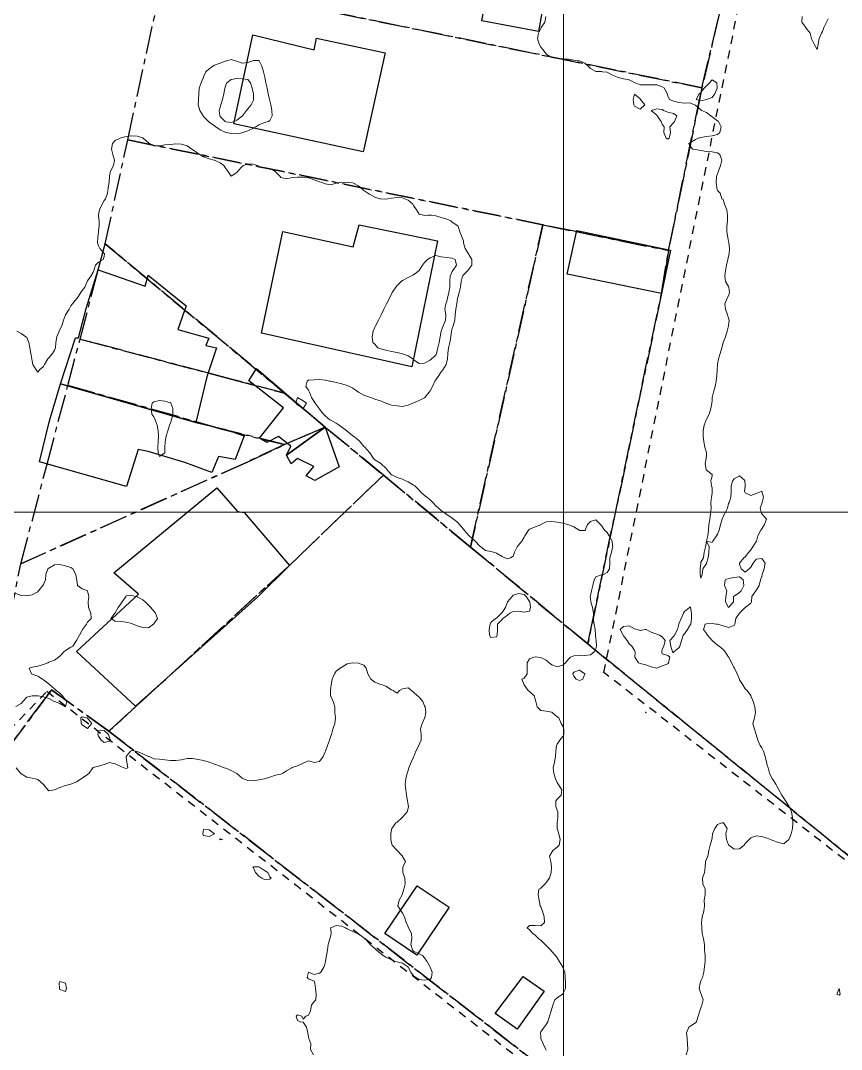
# Model space of a CAD drawing. Header units: centimetres. Extents: x 0 to 642158, y -847 to 649707.
# Drawn here: x 615917.7 to 615992, y 620938.8 to 621031.9 of the extents above; entities that cross this region are included whole.
import ezdxf

# ---------------------------------------------------------------- set-up
doc = ezdxf.new("R2010")
doc.units = ezdxf.units.CM
doc.header["$MEASUREMENT"] = 0
doc.linetypes.add('CENTERX2', pattern=[4, 2.5, -0.5, 0.5, -0.5])
doc.linetypes.add('JIS_02_0.7', pattern=[1.35, 0.75, -0.6])
for name, color, linetype, lineweight in [('MEV_grille', 254, 'Continuous', 9), ('WAL_parcellaire agricole', 7, 'JIS_02_0.7', 25), ('WAL_topographie 0.5', 253, 'Continuous', 20)]:
    doc.layers.add(name, color=color, linetype=linetype, lineweight=lineweight)
doc.layers.add('SPW_batiments', color=7, linetype='Continuous')
doc.layers.add('SPW_parcellaire cadastral', color=7, linetype='CENTERX2', lineweight=25, true_color=0xff0542)

# ---------------------------------------------------------------- blocks, each defined once
blk = doc.blocks.new('*U114')
at = {"layer": 'MEV_grille', "transparency": 33554687}
blk.add_lwpolyline([(-1338.461, 0), (1338.461, 0)], dxfattribs=at)
blk = doc.blocks.new('*U115')
at = {"layer": 'MEV_grille', "color": 0, "linetype": 'ByBlock', "lineweight": -2, "transparency": 16777216}
blk.add_blockref('*U114', (0, -1400), dxfattribs=at)
blk = doc.blocks.new('*U112')
at = {"layer": 'MEV_grille', "transparency": 33554687}
blk.add_lwpolyline([(0, 1825.476), (0, -1825.476)], dxfattribs=at)
blk = doc.blocks.new('*U113')
at = {"layer": 'MEV_grille', "color": 0, "linetype": 'ByBlock', "lineweight": -2, "transparency": 16777216}
blk.add_blockref('*U112', (600, 0), dxfattribs=at)

msp = doc.modelspace()

# ---------------------------------------------------------------- linework, layer by layer
at = {"layer": 'SPW_batiments'}
for points in [[(615964.542, 621030.901), (615959.42, 621031.845), (615959.92, 621034.559), (615965.043, 621033.615), (615964.542, 621030.901)], [(615944.267, 621029.219), (615944.472, 621030.29), (615950.683, 621028.95), (615950.656, 621028.827), (615948.747, 621020.246), (615948.694, 621020.009), (615936.991, 621022.527), (615938.712, 621030.598), (615944.267, 621029.219)], [(615955.403, 621011.953), (615953.096, 621000.533), (615939.5, 621003.576), (615941.425, 621012.774), (615947.787, 621011.398), (615948.327, 621013.382), (615955.403, 621011.953)], [(615976.485, 621011.082), (615975.675, 621007.178), (615967.151, 621008.933), (615968.014, 621012.88), (615976.485, 621011.082)], [(615928.951, 621007.83), (615929.22, 621008.806), (615929.228, 621008.836), (615932.659, 621006.065), (615931.925, 621003.924), (615934.713, 621003.132), (615934.451, 621002.467), (615935.431, 621002.246), (615934.544, 620999.621), (615933.55, 620995.505), (615921.304, 620999.01), (615922.654, 621003.153), (615922.941, 621003.165), (615923.621, 621005.823), (615924.721, 621009.315), (615928.951, 621007.83)], [(615945.241, 620995.087), (615941.75, 620992.552), (615942.131, 620993.344), (615941.03, 620994.242), (615939.983, 620993.697), (615939.311, 620994.08), (615941.465, 620996.836), (615938.335, 620999.263), (615939.024, 621000.396), (615945.241, 620995.087)], [(615933.55, 620995.505), (615936.153, 620994.891), (615937.934, 620994.298), (615937.098, 620992.152), (615935.61, 620992.408), (615934.994, 620990.966), (615932.564, 620991.881), (615929.228, 620992.862), (615928.318, 620993.065), (615927.281, 620989.698), (615919.396, 620991.928), (615920.303, 620995.645), (615921.304, 620999.01), (615933.55, 620995.505)], [(615946.526, 620991.483), (615944.3, 620990.251), (615943.532, 620990.657), (615944.226, 620991.502), (615942.733, 620992.249), (615942.163, 620991.763), (615941.75, 620992.552), (615945.241, 620995.087), (615946.526, 620991.483)], [(615937.331, 620987.43), (615937.909, 620987.358), (615942.017, 620982.568), (615939.141, 620979.729), (615928.101, 620969.81), (615922.74, 620974.756), (615928.348, 620979.95), (615926.125, 620981.882), (615935.442, 620989.593), (615937.331, 620987.43)], [(615950.654, 620949.229), (615953.574, 620953.57), (615956.472, 620951.62), (615953.552, 620947.279), (615950.654, 620949.229)], [(615965.056, 620944.031), (615962.627, 620940.569), (615960.63, 620941.991), (615963.158, 620945.361), (615965.056, 620944.031)]]:
    msp.add_lwpolyline(points, dxfattribs=at)
at = {"layer": 'SPW_parcellaire cadastral'}
for points in [[(616031.537, 621061.047), (616071.296, 621032.515), (616131.436, 621110.214), (616203.864, 621055.115), (616144.734, 620974.533), (616080.198, 620885.531), (616077.163, 620887.867), (616061.829, 620900.382), (616015.821, 620937.439), (615969.003, 620975.449), (615975.675, 621007.177), (615976.309, 621011.064), (615979.34, 621025.789), (615982.812, 621040.628), (615983.011, 621041.574), (615985.549, 621053.648), (615985.909, 621055.307), (615989.278, 621069.963), (615990.634, 621076.479), (615992.086, 621082.87), (615993.251, 621088.613), (615997.419, 621085.792), (616031.537, 621061.047)], [(615930.574, 621035.79), (615933.781, 621050.581), (615982.812, 621040.628), (615979.34, 621025.789), (615930.574, 621035.79)], [(615976.309, 621011.064), (615967.936, 621012.776), (615964.947, 621013.389), (615927.385, 621021.085), (615930.574, 621035.79), (615979.34, 621025.789), (615976.309, 621011.064)], [(615945.241, 620995.086), (615941.582, 620998.153), (615925.344, 621011.67), (615927.385, 621021.085), (615964.947, 621013.389), (615958.397, 620984.228), (615950.513, 620990.735), (615945.241, 620995.086)], [(615976.309, 621011.064), (615975.675, 621007.177), (615969.003, 620975.449), (615958.397, 620984.228), (615964.947, 621013.389), (615967.936, 621012.776), (615976.309, 621011.064)], [(615941.582, 620998.153), (615936.753, 620999.426), (615934.714, 620999.964), (615923.067, 621003.034), (615924.724, 621009.319), (615925.344, 621011.67), (615941.582, 620998.153)], [(615945.241, 620995.086), (615941.575, 620993.497), (615935.781, 620994.933), (615921.967, 620998.859), (615923.067, 621003.034), (615934.714, 620999.964), (615936.753, 620999.426), (615941.582, 620998.153), (615945.241, 620995.086)], [(615917.709, 620982.705), (615920.084, 620991.716), (615921.967, 620998.859), (615935.781, 620994.933), (615941.575, 620993.497), (615938.128, 620991.888), (615917.709, 620982.705)], [(615945.241, 620995.086), (615950.513, 620990.735), (615942.017, 620982.567), (615928.215, 620969.869), (615925.689, 620967.545), (615920.488, 620971.301), (615913.552, 620961.983), (615917.709, 620982.705), (615938.128, 620991.888), (615941.575, 620993.497), (615945.241, 620995.086)], [(616069.255, 620867.585), (616001.163, 620918.314), (615996.666, 620912.448), (615925.689, 620967.545), (615928.215, 620969.869), (615942.017, 620982.567), (615950.513, 620990.735), (615958.397, 620984.228), (615969.003, 620975.449), (616015.821, 620937.439), (616013.395, 620934.274), (616008.597, 620928.015), (616005.807, 620924.374), (616072.212, 620872.267), (616069.255, 620867.585)], [(615925.689, 620967.545), (615996.666, 620912.448), (616065.739, 620861.433), (616032.862, 620812.264), (616030.668, 620807.434), (616017.723, 620766.658), (616016.836, 620767.084), (615939.406, 620827.664), (615899.48, 620858.739), (615897.923, 620871.288), (615913.552, 620961.983), (615920.488, 620971.301), (615925.689, 620967.545)]]:
    msp.add_lwpolyline(points, dxfattribs=at)
at = {"layer": 'WAL_parcellaire agricole'}
for points in [[(615993.69, 621087.772), (615996.857, 621085.772), (616071.363, 621033.532), (616158.049, 621144.691), (616223.154, 621092.299), (616150.533, 620998.958), (616089.777, 620911.085), (616081.778, 620901.784), (616076.078, 620902.284), (616069.979, 620895.383), (615970.471, 620972.87), (615993.69, 621087.772)], [(615920.072, 620971.164), (615999.989, 620908.997), (616004.178, 620913.775), (616006.977, 620916.375), (616038.08, 620889.879), (616065.083, 620865.483), (616062.383, 620861.783), (616030.189, 620813.079), (616023.491, 620795.679), (616016.27, 620769.34), (616001.643, 620780.526), (615946.289, 620822.869), (615899.885, 620859.763), (615897.98, 620877.87), (615899.048, 620896.263), (615905.576, 620932.763), (615909.174, 620952.663), (615911.273, 620959.863), (615914.772, 620965.664), (615920.072, 620971.164)]]:
    msp.add_lwpolyline(points, dxfattribs=at)
at = {"layer": 'WAL_topographie 0.5'}
for points in [[(615965.211, 621032.25), (615965.115, 621031.75), (615964.797, 621031.25), (615964.75, 621031.167), (615964.554, 621030.75), (615964.467, 621030.25), (615964.595, 621029.75), (615964.75, 621029.477), (615964.927, 621029.25), (615965.25, 621028.871), (615965.402, 621028.75), (615965.75, 621028.543), (615966.25, 621028.432), (615966.75, 621028.409), (615967.25, 621028.375), (615967.75, 621028.292), (615968.096, 621028.25), (615968.25, 621028.225), (615968.75, 621028.032), (615969.048, 621027.75), (615969.25, 621027.532), (615969.75, 621027.271), (615970.25, 621027.256), (615970.333, 621027.25), (615970.75, 621027.212), (615971.25, 621026.946), (615971.689, 621026.75), (615971.75, 621026.714), (615972.25, 621026.615), (615972.75, 621026.512), (615973.25, 621026.264), (615973.286, 621026.25), (615973.75, 621026.065), (615974.25, 621026.058), (615974.75, 621026.058), (615975.25, 621026.05), (615975.75, 621025.875), (615975.957, 621025.75), (615976.197, 621025.25), (615976.25, 621025.063), (615976.417, 621024.75), (615976.75, 621024.577), (615977.25, 621024.45), (615977.75, 621024.41), (615978.25, 621024.446), (615978.659, 621024.25), (615978.75, 621024.215), (615979.25, 621023.808), (615979.302, 621023.75), (615979.75, 621023.547), (615980.13, 621023.25), (615980.25, 621023.179), (615980.75, 621022.815), (615980.822, 621022.75), (615981.082, 621022.25), (615980.967, 621021.75), (615980.75, 621021.579), (615980.25, 621021.459), (615979.75, 621021.4), (615979.25, 621021.308), (615979, 621021.25), (615978.75, 621021.11), (615978.25, 621020.815), (615978.145, 621020.75), (615978.25, 621020.528), (615978.5, 621020.25), (615978.75, 621020.207), (615979.25, 621020.108), (615979.75, 621020.026), (615980.25, 621020), (615980.75, 621019.9), (615980.948, 621019.75), (615981.125, 621019.25), (615981.031, 621018.75), (615980.842, 621018.25), (615980.75, 621018.001), (615980.641, 621017.75), (615980.625, 621017.25), (615980.694, 621016.75), (615980.75, 621016.5), (615980.972, 621016.25), (615981.125, 621015.75), (615981.25, 621015.688), (615981.367, 621015.25), (615981.588, 621014.75), (615981.657, 621014.25), (615981.636, 621013.75), (615981.591, 621013.25), (615981.6, 621012.75), (615981.672, 621012.25), (615981.75, 621011.887), (615981.771, 621011.75), (615981.83, 621011.25), (615981.79, 621010.75), (615981.75, 621010.562), (615981.672, 621010.25), (615981.562, 621009.75), (615981.475, 621009.25), (615981.4, 621008.75), (615981.479, 621008.25), (615981.75, 621007.798), (615981.773, 621007.75), (615981.838, 621007.25), (615981.75, 621006.977), (615981.618, 621006.75), (615981.404, 621006.25), (615981.456, 621005.75), (615981.637, 621005.25), (615981.75, 621004.932), (615981.801, 621004.75), (615981.75, 621004.25), (615981.75, 621004.25), (615981.625, 621003.75), (615981.476, 621003.25), (615981.266, 621002.75), (615981.25, 621002.702), (615981.122, 621002.25), (615980.987, 621001.75), (615980.85, 621001.25), (615980.75, 621000.779), (615980.742, 621000.75), (615980.701, 621000.25), (615980.695, 620999.75), (615980.634, 620999.25), (615980.542, 620998.75), (615980.384, 620998.25), (615980.27, 620997.75), (615980.25, 620997.5), (615980.236, 620997.25), (615980.137, 620996.75), (615980.004, 620996.25), (615979.75, 620995.812), (615979.72, 620995.75), (615979.531, 620995.25), (615979.455, 620994.75), (615979.46, 620994.25), (615979.509, 620993.75), (615979.603, 620993.25), (615979.75, 620992.781), (615979.761, 620992.75), (615979.75, 620992.583), (615979.731, 620992.25), (615979.619, 620991.75), (615979.706, 620991.25), (615979.75, 620991.173), (615980.25, 620990.8), (615980.262, 620990.75), (615980.25, 620990.65), (615980.139, 620990.25), (615980.215, 620989.75), (615980.25, 620989.583), (615980.277, 620989.25), (615980.25, 620989.083), (615980.191, 620988.75), (615980.15, 620988.25), (615980.164, 620987.75), (615980.115, 620987.25), (615980.04, 620986.75), (615979.97, 620986.25), (615979.917, 620985.75), (615979.885, 620985.25), (615979.75, 620984.75), (615980.25, 620984.625), (615980.333, 620984.75), (615980.659, 620985.25), (615980.75, 620985.387), (615980.898, 620985.75), (615981.02, 620986.25), (615981.159, 620986.75), (615981.25, 620986.974), (615981.417, 620987.25), (615981.636, 620987.75), (615981.75, 620988.156), (615981.797, 620988.25), (615981.964, 620988.75), (615981.984, 620989.25), (615981.986, 620989.75), (615982.147, 620990.25), (615982.25, 620990.387), (615982.75, 620990.674), (615983.233, 620990.25), (615983.25, 620989.751), (615983.25, 620989.75), (615983.25, 620989.75), (615983.202, 620989.25), (615983.25, 620989.125), (615983.75, 620988.875), (615984.25, 620989.083), (615984.694, 620989.25), (615984.75, 620989.283), (615984.77, 620989.25), (615984.895, 620988.75), (615984.788, 620988.25), (615984.75, 620988.151), (615984.596, 620987.75), (615984.731, 620987.25), (615984.75, 620987.228), (615985.19, 620986.75), (615985, 620986.25), (615984.75, 620985.875), (615984.655, 620985.75), (615984.403, 620985.25), (615984.263, 620984.75), (615984.25, 620984.725), (615983.944, 620984.25), (615983.75, 620983.977), (615983.589, 620983.75), (615983.25, 620983.346), (615983.141, 620983.25), (615982.75, 620982.776), (615982.738, 620982.75), (615982.75, 620982.679), (615982.9, 620982.25), (615983.25, 620981.958), (615983.6, 620982.25), (615983.75, 620982.417), (615983.964, 620982.75), (615984.25, 620983.114), (615984.75, 620983.197), (615985.043, 620982.75), (615984.961, 620982.25), (615984.798, 620981.75), (615984.75, 620981.55), (615984.65, 620981.25), (615984.5, 620980.75), (615984.25, 620980.288), (615984.214, 620980.25), (615983.85, 620979.75), (615983.813, 620979.25), (615983.75, 620979.135), (615983.25, 620978.75), (615983.25, 620978.75), (615982.75, 620978.25), (615982.75, 620978.25), (615982.393, 620977.75), (615982.304, 620977.25), (615982.25, 620977.135), (615981.75, 620976.953), (615981.25, 620977.083), (615980.75, 620977.233), (615980.625, 620977.25), (615980.25, 620977.317), (615979.75, 620977.288), (615979.625, 620977.25), (615979.481, 620976.75), (615979.75, 620976.411), (615979.832, 620976.25), (615980.25, 620975.76), (615980.258, 620975.75), (615980.75, 620975.339), (615980.894, 620975.25), (615981.25, 620974.942), (615981.435, 620974.75), (615981.75, 620974.264), (615981.76, 620974.25), (615982.007, 620973.75), (615982.25, 620973.278), (615982.269, 620973.25), (615982.51, 620972.75), (615982.723, 620972.25), (615982.75, 620972.21), (615983.031, 620971.75), (615983.25, 620971.404), (615983.417, 620971.25), (615983.75, 620970.779), (615983.769, 620970.75), (615983.957, 620970.25), (615984.125, 620969.75), (615984.192, 620969.25), (615984.102, 620968.75), (615983.954, 620968.25), (615984.089, 620967.75), (615984.25, 620967.25), (615984.25, 620967.25), (615984.384, 620966.75), (615984.616, 620966.25), (615984.75, 620966.047), (615984.901, 620965.75), (615985.054, 620965.25), (615985.172, 620964.75), (615985.25, 620964.481), (615985.322, 620964.25), (615985.452, 620963.75), (615985.703, 620963.25), (615985.75, 620963.179), (615986.012, 620962.75), (615986.25, 620962.318), (615986.29, 620962.25), (615986.579, 620961.75), (615986.75, 620961.5), (615986.887, 620961.25), (615987.217, 620960.75), (615987.25, 620960.679), (615987.45, 620960.25), (615987.539, 620959.75), (615987.565, 620959.25), (615987.538, 620958.75), (615987.403, 620958.25), (615987.25, 620957.884), (615987.196, 620957.75), (615986.75, 620957.366), (615986.25, 620957.469), (615985.75, 620957.676), (615985.545, 620957.75), (615985.25, 620957.877), (615984.75, 620958.033), (615984.25, 620958.096), (615983.75, 620957.917), (615983.6, 620957.75), (615983.25, 620957.4), (615983.145, 620957.25), (615982.75, 620956.919), (615982.25, 620956.887), (615981.758, 620957.25), (615981.75, 620957.268), (615981.552, 620957.75), (615981.504, 620958.25), (615981.625, 620958.75), (615981.298, 620959.25), (615981.25, 620959.263), (615981.139, 620959.25), (615980.75, 620959.11), (615980.513, 620958.75), (615980.301, 620958.25), (615980.25, 620957.917), (615980.226, 620957.75), (615980.077, 620957.25), (615979.969, 620956.75), (615979.875, 620956.25), (615979.75, 620955.959), (615979.661, 620955.75), (615979.644, 620955.25), (615979.568, 620954.75), (615979.388, 620954.25), (615979.41, 620953.75), (615979.637, 620953.25), (615979.622, 620952.75), (615979.542, 620952.25), (615979.557, 620951.75), (615979.5, 620951.25), (615979.347, 620950.75), (615979.297, 620950.25), (615979.321, 620949.75), (615979.354, 620949.25), (615979.474, 620948.75), (615979.561, 620948.25), (615979.57, 620947.75), (615979.615, 620947.25), (615979.639, 620946.75), (615979.578, 620946.25), (615979.5, 620945.75), (615979.395, 620945.25), (615979.25, 620944.95), (615979.167, 620944.75), (615979.083, 620944.25), (615979.25, 620943.812), (615979.277, 620943.75), (615979.439, 620943.25), (615979.335, 620942.75), (615979.25, 620942.528), (615979.141, 620942.25), (615979, 620941.75), (615978.85, 620941.25), (615978.75, 620941.167), (615978.25, 620940.833), (615978.157, 620940.75), (615977.952, 620940.25), (615978, 620939.75), (615978.022, 620939.25), (615978.065, 620938.75), (615977.909, 620938.25)], [(615988.414, 621032.25), (615988.386, 621031.75), (615988.73, 621031.25), (615988.75, 621031.233), (615989.132, 621030.75), (615989.24, 621030.25), (615989.25, 621030.212), (615989.481, 621029.75), (615989.75, 621029.25), (615989.841, 621029.75), (615989.947, 621030.25), (615990.144, 621030.75), (615990.25, 621030.899), (615990.371, 621031.25), (615990.601, 621031.75), (615990.75, 621032.028)], [(615937.75, 621021.731), (615937.813, 621021.75), (615938.25, 621021.894), (615938.75, 621022.126), (615938.97, 621022.25), (615939.25, 621022.452), (615939.75, 621022.647), (615940.111, 621022.75), (615940.25, 621022.831), (615940.44, 621023.25), (615940.416, 621023.75), (615940.329, 621024.25), (615940.25, 621024.601), (615940.217, 621024.75), (615940.099, 621025.25), (615939.987, 621025.75), (615939.883, 621026.25), (615939.777, 621026.75), (615939.75, 621026.868), (615939.663, 621027.25), (615939.52, 621027.75), (615939.262, 621028.25), (615939.25, 621028.263), (615938.75, 621028.276), (615938.689, 621028.25), (615938.25, 621028.082), (615937.75, 621028.018), (615937.25, 621028.213), (615937.12, 621028.25), (615936.75, 621028.346), (615936.325, 621028.25), (615936.25, 621028.232), (615935.75, 621028.029), (615935.25, 621027.83), (615935.083, 621027.75), (615934.75, 621027.523), (615934.45, 621027.25), (615934.25, 621026.779), (615934.237, 621026.75), (615934.022, 621026.25), (615933.848, 621025.75), (615933.805, 621025.25), (615933.773, 621024.75), (615933.766, 621024.25), (615933.898, 621023.75), (615934.203, 621023.25), (615934.25, 621023.2), (615934.683, 621022.75), (615934.75, 621022.696), (615935.25, 621022.337), (615935.367, 621022.25), (615935.75, 621021.987), (615936.25, 621021.756), (615936.278, 621021.75), (615936.75, 621021.643), (615937.25, 621021.642), (615937.75, 621021.731)], [(615936.75, 621022.661), (615937.045, 621022.75), (615937.25, 621022.851), (615937.75, 621023.238), (615937.763, 621023.25), (615938.142, 621023.75), (615938.25, 621023.9), (615938.561, 621024.25), (615938.75, 621024.674), (615938.773, 621024.75), (615938.752, 621025.25), (615938.75, 621025.26), (615938.652, 621025.75), (615938.482, 621026.25), (615938.25, 621026.532), (615937.75, 621026.61), (615937.25, 621026.636), (615936.75, 621026.556), (615936.352, 621026.25), (615936.25, 621026.036), (615936.16, 621025.75), (615936.065, 621025.25), (615935.953, 621024.75), (615935.819, 621024.25), (615935.75, 621024.042), (615935.654, 621023.75), (615935.708, 621023.25), (615935.75, 621023.204), (615936.204, 621022.75), (615936.25, 621022.723), (615936.75, 621022.661)], [(615979.75, 621024.75), (615979.75, 621024.75), (615979.25, 621024.621), (615978.806, 621024.75), (615979.074, 621025.25), (615979.25, 621025.372), (615979.551, 621025.75), (615979.75, 621025.976), (615980.028, 621026.25), (615980.25, 621026.507), (615980.689, 621026.25), (615980.715, 621025.75), (615980.493, 621025.25), (615980.25, 621024.914), (615979.75, 621024.75)], [(615973.75, 621023.858), (615974.179, 621024.25), (615973.778, 621024.75), (615973.75, 621024.785), (615973.25, 621025.212), (615973.11, 621024.75), (615973.183, 621024.25), (615973.25, 621024.135), (615973.75, 621023.858)], [(615976.25, 621021.142), (615976.363, 621021.25), (615976.5, 621021.75), (615976.44, 621022.25), (615976.75, 621022.61), (615976.859, 621022.75), (615977.059, 621023.25), (615976.75, 621023.453), (615976.25, 621023.593), (615975.857, 621023.75), (615975.75, 621023.822), (615975.25, 621023.887), (615974.75, 621023.75), (615975.25, 621023.321), (615975.283, 621023.25), (615975.65, 621022.75), (615975.75, 621022.5), (615975.906, 621022.25), (615975.887, 621021.75), (615976.103, 621021.25), (615976.25, 621021.142)], [(615917.361, 621003.75), (615917.75, 621003.566), (615918.179, 621003.25), (615918.25, 621003.188), (615918.434, 621002.75), (615918.513, 621002.25), (615918.625, 621001.75), (615918.704, 621001.25), (615918.75, 621001.05), (615918.808, 621000.75), (615919.098, 621000.25), (615919.25, 621000.055), (615919.39, 621000.25), (615919.75, 621000.571), (615919.852, 621000.75), (615920.157, 621001.25), (615920.25, 621001.358), (615920.565, 621001.75), (615920.75, 621002.054), (615920.86, 621002.25), (615920.87, 621002.75), (615920.956, 621003.25), (615921.181, 621003.75), (615921.25, 621003.925), (615921.436, 621004.25), (615921.583, 621004.75), (615921.75, 621005.25), (615921.75, 621005.25), (615922.093, 621005.75), (615922.25, 621006.056), (615922.402, 621006.25), (615922.75, 621006.694), (615922.806, 621006.75), (615923.133, 621007.25), (615923.25, 621007.445), (615923.489, 621007.75), (615923.702, 621008.25), (615923.75, 621008.333), (615924.05, 621008.75), (615924.25, 621009.107), (615924.304, 621009.25), (615924.475, 621009.75), (615924.75, 621010.006), (615925.17, 621010.25), (615925.25, 621010.536), (615925.269, 621010.75), (615925.25, 621010.795), (615924.875, 621011.25), (615924.75, 621011.5), (615924.639, 621011.75), (615924.673, 621012.25), (615924.733, 621012.75), (615924.75, 621012.893), (615924.799, 621013.25), (615924.788, 621013.75), (615924.75, 621014.166), (615924.744, 621014.25), (615924.75, 621014.288), (615924.825, 621014.75), (615925.074, 621015.25), (615925.25, 621015.592), (615925.368, 621015.75), (615925.565, 621016.25), (615925.629, 621016.75), (615925.694, 621017.25), (615925.743, 621017.75), (615925.75, 621017.821), (615925.827, 621018.25), (615926.098, 621018.75), (615926.177, 621019.25), (615926.041, 621019.75), (615925.922, 621020.25), (615926.008, 621020.75), (615926.25, 621021.029), (615926.697, 621021.25), (615926.75, 621021.273), (615927.25, 621021.4), (615927.75, 621021.448), (615928.25, 621021.423), (615928.75, 621021.275), (615928.796, 621021.25), (615929.25, 621020.815), (615929.344, 621020.75), (615929.75, 621020.537), (615930.25, 621020.55), (615930.75, 621020.617), (615931.25, 621020.663), (615931.75, 621020.725), (615932.25, 621020.705), (615932.75, 621020.543), (615933.197, 621020.25), (615933.25, 621020.217), (615933.75, 621019.842), (615933.912, 621019.75), (615934.25, 621019.531), (615934.75, 621019.353), (615935.191, 621019.25), (615935.25, 621019.238), (615935.75, 621018.989), (615936.077, 621018.75), (615936.25, 621018.477), (615936.428, 621018.25), (615936.75, 621017.785), (615937.25, 621018.132), (615937.344, 621018.25), (615937.75, 621018.668), (615937.852, 621018.75), (615938.25, 621018.925), (615938.75, 621018.888), (615939.11, 621018.75), (615939.25, 621018.681), (615939.75, 621018.534), (615940.25, 621018.481), (615940.68, 621018.25), (615940.75, 621018.202), (615941.176, 621017.75), (615941.25, 621017.688), (615941.75, 621017.561), (615942.25, 621017.662), (615942.75, 621017.71), (615943.25, 621017.706), (615943.75, 621017.635), (615944.25, 621017.473), (615944.75, 621017.296), (615944.875, 621017.25), (615945.25, 621017.087), (615945.75, 621017.023), (615946.25, 621017.17), (615946.75, 621017.25), (615946.75, 621017.25), (615946.75, 621017.25), (615947.25, 621017.236), (615947.75, 621017.181), (615948.25, 621016.934), (615948.468, 621016.75), (615948.75, 621016.507), (615949.116, 621016.25), (615949.25, 621016.157), (615949.75, 621015.892), (615950.203, 621015.75), (615950.25, 621015.736), (615950.75, 621015.719), (615950.917, 621015.75), (615951.25, 621015.805), (615951.75, 621015.859), (615952.25, 621015.82), (615952.458, 621015.75), (615952.75, 621015.637), (615953.174, 621015.25), (615953.25, 621015.134), (615953.504, 621014.75), (615953.75, 621014.359), (615954.155, 621014.25), (615954.25, 621014.228), (615954.536, 621014.25), (615954.75, 621014.264), (615954.865, 621014.25), (615955.25, 621014.19), (615955.75, 621014.06), (615956.25, 621013.902), (615956.618, 621013.75), (615956.75, 621013.638), (615957.25, 621013.289), (615957.294, 621013.25), (615957.421, 621012.75), (615957.65, 621012.25), (615957.75, 621011.9), (615957.774, 621011.75), (615957.906, 621011.25), (615958.211, 621010.75), (615958.25, 621010.694), (615958.506, 621010.25), (615958.507, 621009.75), (615958.25, 621009.374), (615958.151, 621009.25), (615957.75, 621008.852), (615957.678, 621008.75), (615957.548, 621008.25), (615957.479, 621007.75), (615957.367, 621007.25), (615957.25, 621006.825), (615957.234, 621006.75), (615957.15, 621006.25), (615957.07, 621005.75), (615957.023, 621005.25), (615956.97, 621004.75), (615956.835, 621004.25), (615956.75, 621003.995), (615956.688, 621003.75), (615956.603, 621003.25), (615956.513, 621002.75), (615956.405, 621002.25), (615956.34, 621001.75), (615956.307, 621001.25), (615956.25, 621001), (615956.184, 621000.75), (615955.886, 621000.25), (615955.75, 621000.071), (615955.527, 620999.75), (615955.25, 620999.35), (615955.185, 620999.25), (615954.949, 620998.75), (615954.75, 620998.36), (615954.668, 620998.25), (615954.255, 620997.75), (615954.25, 620997.745), (615953.75, 620997.479), (615953.25, 620997.279), (615953.193, 620997.25), (615952.75, 620997.057), (615952.25, 620996.957), (615951.75, 620996.992), (615951.25, 620997.08), (615950.763, 620997.25), (615950.75, 620997.255), (615950.25, 620997.461), (615949.75, 620997.619), (615949.378, 620997.75), (615949.25, 620997.796), (615948.75, 620997.985), (615948.25, 620998.25), (615948.25, 620998.25), (615947.75, 620998.605), (615947.435, 620998.75), (615947.25, 620998.847), (615946.75, 620999.008), (615946.25, 620999.131), (615945.75, 620999.235), (615945.673, 620999.25), (615945.25, 620999.329), (615944.75, 620999.375), (615944.25, 620999.37), (615943.75, 620999.323), (615943.625, 620999.25), (615943.508, 620998.75), (615943.75, 620998.417), (615943.817, 620998.25), (615944.023, 620997.75), (615944.25, 620997.405), (615944.34, 620997.25), (615944.694, 620996.75), (615944.75, 620996.705), (615945.099, 620996.25), (615945.25, 620996.102), (615945.658, 620995.75), (615945.75, 620995.708), (615946.25, 620995.442), (615946.512, 620995.25), (615946.75, 620995.089), (615947.201, 620994.75), (615947.25, 620994.709), (615947.75, 620994.289), (615947.799, 620994.25), (615948.25, 620993.893), (615948.404, 620993.75), (615948.75, 620993.334), (615948.827, 620993.25), (615949.25, 620992.794), (615949.291, 620992.75), (615949.625, 620992.25), (615949.75, 620992.113), (615950.25, 620991.812), (615950.328, 620991.75), (615950.75, 620991.352), (615950.826, 620991.25), (615951.25, 620990.765), (615951.271, 620990.75), (615951.75, 620990.509), (615952.25, 620990.36), (615952.5, 620990.25), (615952.75, 620990.132), (615953.25, 620989.833), (615953.374, 620989.75), (615953.75, 620989.36), (615953.854, 620989.25), (615954.25, 620988.894), (615954.432, 620988.75), (615954.75, 620988.495), (615954.99, 620988.25), (615955.25, 620987.943), (615955.492, 620987.75), (615955.75, 620987.535), (615956.145, 620987.25), (615956.25, 620987.163), (615956.75, 620986.837), (615956.87, 620986.75), (615957.25, 620986.433), (615957.405, 620986.25), (615957.75, 620985.835), (615957.814, 620985.75), (615958.25, 620985.271), (615958.275, 620985.25), (615958.75, 620984.817), (615958.825, 620984.75), (615959.25, 620984.303), (615959.32, 620984.25), (615959.75, 620983.925), (615960.25, 620983.806), (615960.485, 620983.75), (615960.75, 620983.66), (615961.25, 620983.373), (615961.518, 620983.25), (615961.75, 620983.144), (615962.021, 620983.25), (615962.25, 620983.403), (615962.371, 620983.75), (615962.633, 620984.25), (615962.75, 620984.384), (615963.032, 620984.75), (615963.25, 620985.123), (615963.321, 620985.25), (615963.658, 620985.75), (615963.75, 620985.844), (615964.25, 620986.047), (615964.75, 620986.242), (615964.763, 620986.25), (615965.25, 620986.503), (615965.75, 620986.535), (615966.25, 620986.485), (615966.75, 620986.386), (615967.206, 620986.25), (615967.25, 620986.236), (615967.75, 620986.066), (615968.236, 620985.75), (615968.25, 620985.734), (615968.75, 620985.732), (615968.783, 620985.75), (615968.974, 620986.25), (615969.25, 620986.526), (615969.75, 620986.681), (615970.167, 620986.25), (615970.25, 620986.164), (615970.517, 620985.75), (615970.75, 620985.527), (615970.931, 620985.25), (615971.205, 620984.75), (615971.25, 620984.4), (615971.263, 620984.25), (615971.25, 620984.171), (615971.156, 620983.75), (615971.014, 620983.25), (615970.995, 620982.75), (615970.974, 620982.25), (615970.75, 620981.912), (615970.439, 620981.75), (615970.25, 620981.698), (615969.75, 620981.513), (615969.575, 620981.25), (615969.469, 620980.75), (615969.359, 620980.25), (615969.25, 620979.833), (615969.227, 620979.75), (615969.25, 620979.571), (615969.285, 620979.25), (615969.439, 620978.75), (615969.519, 620978.25), (615969.506, 620977.75), (615969.584, 620977.25), (615969.672, 620976.75), (615969.705, 620976.25), (615969.75, 620975.937), (615969.775, 620975.75), (615969.807, 620975.25), (615969.75, 620975.014), (615969.58, 620974.75), (615969.25, 620974.474), (615968.75, 620974.397), (615968.25, 620974.444), (615967.75, 620974.386), (615967.45, 620974.25), (615967.25, 620974.065), (615966.984, 620973.75), (615966.75, 620973.536), (615966.25, 620973.381), (615965.75, 620973.55), (615965.5, 620973.75), (615965.25, 620973.976), (615964.75, 620974.22), (615964.5, 620974.25), (615964.25, 620974.278), (615964.139, 620974.25), (615963.75, 620974.11), (615963.519, 620973.75), (615963.514, 620973.25), (615963.517, 620972.75), (615963.25, 620972.35), (615963.05, 620972.25), (615963.25, 620971.75), (615963.25, 620971.75), (615963.625, 620971.25), (615963.75, 620971.139), (615964.17, 620970.75), (615964.25, 620970.464), (615964.3, 620970.25), (615964.422, 620969.75), (615964.75, 620969.432), (615965.25, 620969.378), (615965.75, 620969.266), (615965.776, 620969.25), (615966.25, 620968.859), (615966.375, 620968.75), (615966.615, 620968.25), (615966.75, 620968.017), (615966.853, 620967.75), (615966.854, 620967.25), (615966.75, 620967.071), (615966.485, 620966.75), (615966.25, 620966.387), (615966.177, 620966.25), (615966.107, 620965.75), (615966.092, 620965.25), (615965.983, 620964.75), (615965.88, 620964.25), (615965.932, 620963.75), (615966.09, 620963.25), (615966.25, 620962.902), (615966.342, 620962.75), (615966.667, 620962.25), (615966.611, 620961.75), (615966.25, 620961.389), (615966.111, 620961.25), (615966.11, 620960.75), (615966.25, 620960.4), (615966.306, 620960.25), (615966.311, 620959.75), (615966.25, 620959.25), (615966.25, 620958.75), (615966.379, 620958.25), (615966.5, 620957.75), (615966.417, 620957.25), (615966.25, 620957.054), (615965.838, 620956.75), (615965.75, 620956.614), (615965.559, 620956.25), (615965.673, 620955.75), (615965.736, 620955.25), (615965.685, 620954.75), (615965.533, 620954.25), (615965.25, 620953.845), (615965.16, 620953.75), (615964.75, 620953.35), (615964.583, 620953.25), (615964.528, 620952.75), (615964.617, 620952.25), (615964.7, 620951.75), (615964.75, 620951.643), (615964.903, 620951.25), (615965.064, 620950.75), (615965.091, 620950.25), (615964.75, 620949.937), (615964.25, 620949.974), (615963.75, 620949.97), (615963.511, 620949.75), (615963.75, 620949.572), (615964.044, 620949.25), (615964.25, 620949.091), (615964.583, 620948.75), (615964.75, 620948.631), (615965.157, 620948.25), (615965.25, 620948.164), (615965.629, 620947.75), (615965.75, 620947.608), (615966.081, 620947.25), (615966.25, 620947.03), (615966.427, 620946.75), (615966.713, 620946.25), (615966.75, 620946.153), (615966.929, 620945.75), (615966.975, 620945.25), (615966.992, 620944.75), (615967, 620944.25), (615966.75, 620943.788), (615966.717, 620943.75), (615966.25, 620943.432), (615966.039, 620943.25), (615965.841, 620942.75), (615965.75, 620942.464), (615965.685, 620942.25), (615965.55, 620941.75), (615965.385, 620941.25), (615965.25, 620941), (615965.058, 620940.75), (615964.75, 620940.329), (615964.717, 620940.25), (615964.75, 620939.875), (615964.765, 620939.75), (615964.974, 620939.25), (615965.211, 620938.75), (615965.25, 620938.692)], [(615954.882, 621001.25), (615954.75, 621001.138), (615954.25, 621000.881), (615953.75, 621000.833), (615953.25, 621001.183), (615953.17, 621001.25), (615952.75, 621001.538), (615952.25, 621001.722), (615952.122, 621001.75), (615951.75, 621001.837), (615951.25, 621001.935), (615950.75, 621002.042), (615950.25, 621002.174), (615950, 621002.25), (615949.75, 621002.583), (615949.56, 621002.75), (615949.5, 621003.25), (615949.591, 621003.75), (615949.75, 621004.139), (615949.794, 621004.25), (615950.06, 621004.75), (615950.25, 621005.13), (615950.31, 621005.25), (615950.564, 621005.75), (615950.75, 621006.13), (615950.81, 621006.25), (615951.064, 621006.75), (615951.25, 621007.13), (615951.311, 621007.25), (615951.628, 621007.75), (615951.75, 621007.895), (615952.125, 621008.25), (615952.25, 621008.346), (615952.75, 621008.632), (615953, 621008.75), (615953.25, 621008.855), (615953.75, 621009.25), (615953.75, 621009.25), (615954.046, 621009.75), (615954.25, 621009.975), (615954.518, 621010.25), (615954.75, 621010.403), (615955.25, 621010.616), (615955.75, 621010.499), (615956.25, 621010.427), (615956.75, 621010.367), (615956.998, 621010.25), (615957.132, 621009.75), (615956.786, 621009.25), (615956.75, 621009.152), (615956.557, 621008.75), (615956.534, 621008.25), (615956.535, 621007.75), (615956.436, 621007.25), (615956.318, 621006.75), (615956.25, 621006.483), (615956.154, 621006.25), (615956.081, 621005.75), (615956.152, 621005.25), (615956.126, 621004.75), (615955.915, 621004.25), (615955.75, 621003.766), (615955.741, 621003.75), (615955.654, 621003.25), (615955.563, 621002.75), (615955.45, 621002.25), (615955.336, 621001.75), (615955.25, 621001.593), (615954.882, 621001.25)], [(615930.75, 620992.75), (615930.75, 620992.75), (615930.25, 620992.432), (615930.129, 620992.75), (615930.115, 620993.25), (615930.15, 620993.75), (615930.168, 620994.25), (615930.136, 620994.75), (615930.045, 620995.25), (615929.875, 620995.75), (615929.75, 620996), (615929.562, 620996.25), (615929.51, 620996.75), (615929.607, 620997.25), (615929.75, 620997.383), (615930.25, 620997.495), (615930.75, 620997.439), (615931.25, 620997.271), (615931.288, 620997.25), (615931.479, 620996.75), (615931.467, 620996.25), (615931.343, 620995.75), (615931.25, 620995.472), (615931.167, 620995.25), (615931.019, 620994.75), (615930.865, 620994.25), (615930.771, 620993.75), (615930.75, 620993.25), (615930.75, 620992.75)], [(615943.25, 620996.779), (615943.57, 620997.25), (615943.25, 620997.466), (615942.75, 620997.75), (615942.593, 620997.25), (615942.75, 620997.108), (615943.25, 620996.779)], [(615979.25, 620981.4), (615979.347, 620981.75), (615979.43, 620982.25), (615979.75, 620982.721), (615979.763, 620982.75), (615979.913, 620983.25), (615979.972, 620983.75), (615979.977, 620984.25), (615979.75, 620984.75), (615979.646, 620984.25), (615979.536, 620983.75), (615979.464, 620983.25), (615979.25, 620982.85), (615979.234, 620982.75), (615979.189, 620982.25), (615979.185, 620981.75), (615979.25, 620981.4)], [(615917.25, 620980.034), (615917.75, 620979.848), (615918.25, 620979.804), (615918.75, 620979.899), (615919.25, 620980.181), (615919.319, 620980.25), (615919.708, 620980.75), (615919.75, 620980.822), (615919.955, 620981.25), (615919.989, 620981.75), (615920.152, 620982.25), (615920.25, 620982.326), (615920.75, 620982.618), (615921.25, 620982.655), (615921.75, 620982.536), (615922.25, 620982.368), (615922.432, 620982.25), (615922.685, 620981.75), (615922.75, 620981.341), (615922.792, 620981.25), (615922.841, 620980.75), (615923.25, 620980.429), (615923.75, 620980.25), (615923.75, 620980.25), (615923.863, 620979.75), (615923.792, 620979.25), (615923.85, 620978.75), (615924.047, 620978.25), (615924.077, 620977.75), (615923.75, 620977.41), (615923.667, 620977.25), (615923.302, 620976.75), (615923.25, 620976.687), (615923.006, 620976.25), (615922.75, 620975.771), (615922.742, 620975.75), (615922.421, 620975.25), (615922.25, 620975.156), (615921.75, 620974.87), (615921.6, 620974.75), (615921.25, 620974.346), (615921.136, 620974.25), (615920.75, 620973.976), (615920.25, 620973.799), (615920.161, 620973.75), (615919.75, 620973.588), (615919.25, 620973.456), (615918.75, 620973.354), (615918.461, 620973.25), (615918.691, 620972.75), (615918.75, 620972.731), (615919.25, 620972.544), (615919.669, 620972.25), (615919.75, 620972.202), (615920.25, 620971.839), (615920.345, 620971.75), (615920.75, 620971.392), (615920.909, 620971.25), (615921.25, 620970.986), (615921.498, 620970.75), (615921.75, 620970.392), (615921.861, 620970.25), (615921.75, 620969.773), (615921.25, 620970.052), (615920.75, 620970.247), (615920.744, 620970.25), (615920.25, 620970.529), (615919.75, 620970.679), (615919.269, 620970.75), (615919.25, 620970.753), (615918.751, 620970.75), (615918.75, 620970.75), (615918.25, 620970.63), (615917.89, 620970.25), (615917.75, 620970.063), (615917.25, 620969.802)], [(615981.75, 620978.75), (615982.179, 620979.25), (615982.2, 620979.75), (615982.25, 620979.778), (615982.75, 620980.114), (615982.893, 620980.25), (615983.139, 620980.75), (615983.055, 620981.25), (615982.75, 620981.53), (615982.25, 620981.47), (615981.75, 620981.385), (615981.425, 620981.25), (615981.365, 620980.75), (615981.603, 620980.25), (615981.486, 620979.75), (615981.477, 620979.25), (615981.75, 620978.75)], [(615929.714, 620977.25), (615929.25, 620976.917), (615928.75, 620976.929), (615928.25, 620977.092), (615927.87, 620977.25), (615927.75, 620977.298), (615927.25, 620977.427), (615926.75, 620977.477), (615926.25, 620977.513), (615925.841, 620977.75), (615926.219, 620978.25), (615926.25, 620978.275), (615926.514, 620978.75), (615926.75, 620979.077), (615926.871, 620979.25), (615927.222, 620979.75), (615927.25, 620979.8), (615927.75, 620979.854), (615928.05, 620979.75), (615928.25, 620979.725), (615928.75, 620979.452), (615928.952, 620979.25), (615929.25, 620978.96), (615929.47, 620978.75), (615929.75, 620978.407), (615929.894, 620978.25), (615930.079, 620977.75), (615929.75, 620977.287), (615929.714, 620977.25)], [(615960.75, 620976.083), (615960.81, 620976.25), (615960.837, 620976.75), (615960.827, 620977.25), (615961.25, 620977.673), (615961.327, 620977.75), (615961.75, 620978.073), (615961.964, 620978.25), (615962.25, 620978.393), (615962.75, 620978.43), (615963.25, 620978.331), (615963.75, 620978.417), (615963.831, 620978.75), (615963.779, 620979.25), (615963.75, 620979.3), (615963.445, 620979.75), (615963.25, 620979.922), (615962.75, 620980.016), (615962.25, 620979.882), (615962.174, 620979.75), (615961.75, 620979.267), (615961.743, 620979.25), (615961.579, 620978.75), (615961.25, 620978.3), (615961.19, 620978.25), (615960.75, 620977.772), (615960.667, 620977.75), (615960.25, 620977.393), (615960.183, 620977.25), (615960.083, 620976.75), (615960.11, 620976.25), (615960.25, 620976.031), (615960.75, 620976.083)], [(615976.75, 620974.643), (615976.795, 620974.75), (615977.25, 620975.107), (615977.325, 620975.25), (615977.483, 620975.75), (615977.628, 620976.25), (615977.75, 620976.379), (615978.039, 620976.75), (615978.25, 620977.13), (615978.341, 620977.25), (615978.397, 620977.75), (615978.383, 620978.25), (615978.289, 620978.75), (615978.25, 620978.815), (615978.197, 620978.75), (615977.75, 620978.381), (615977.677, 620978.25), (615977.465, 620977.75), (615977.25, 620977.267), (615977.243, 620977.25), (615977.112, 620976.75), (615976.85, 620976.25), (615976.75, 620976.12), (615976.438, 620975.75), (615976.515, 620975.25), (615976.667, 620974.75), (615976.75, 620974.643)], [(615976.25, 620973.664), (615976.308, 620973.75), (615976.445, 620974.25), (615976.25, 620974.409), (615975.75, 620974.572), (615975.7, 620974.75), (615975.75, 620974.977), (615975.875, 620975.25), (615976.019, 620975.75), (615975.75, 620976.083), (615975.5, 620976.25), (615975.25, 620976.353), (615974.75, 620976.515), (615974.279, 620976.75), (615974.25, 620976.765), (615974.187, 620976.75), (615973.75, 620976.674), (615973.481, 620976.75), (615973.25, 620976.815), (615972.75, 620977.089), (615972.25, 620977.027), (615971.952, 620976.75), (615972.195, 620976.25), (615972.25, 620976.183), (615972.576, 620975.75), (615972.75, 620975.477), (615973, 620975.25), (615973.25, 620974.865), (615973.305, 620974.75), (615973.26, 620974.25), (615973.588, 620973.75), (615973.75, 620973.677), (615974.25, 620973.548), (615974.75, 620973.368), (615975.25, 620973.264), (615975.75, 620973.461), (615976.25, 620973.664)], [(615917.295, 620964.25), (615917.696, 620963.75), (615917.75, 620963.703), (615918.25, 620963.388), (615918.75, 620963.306), (615919.017, 620963.25), (615919.25, 620963.187), (615919.73, 620962.75), (615919.75, 620962.724), (615920.159, 620962.25), (615920.25, 620962.142), (615920.75, 620962.243), (615920.763, 620962.25), (615921.25, 620962.453), (615921.75, 620962.628), (615922.25, 620962.75), (615922.25, 620962.75), (615922.75, 620962.975), (615923.174, 620963.25), (615923.25, 620963.314), (615923.75, 620963.621), (615923.905, 620963.75), (615924.231, 620964.25), (615924.25, 620964.267), (615924.75, 620964.378), (615925.25, 620964.531), (615925.75, 620964.734), (615926.25, 620964.607), (615926.75, 620964.362), (615927.033, 620964.25), (615927.25, 620964.167), (615927.406, 620964.25), (615927.299, 620964.75), (615927.25, 620965.179), (615927.24, 620965.25), (615927.25, 620965.266), (615927.624, 620965.75), (615927.75, 620965.8), (615928.078, 620965.75), (615928.25, 620965.724), (615928.75, 620965.517), (615929.25, 620965.273), (615929.31, 620965.25), (615929.75, 620965.068), (615930.25, 620965.013), (615930.75, 620964.977), (615931.25, 620964.909), (615931.75, 620964.892), (615932.25, 620964.978), (615932.75, 620965.081), (615933.25, 620965.082), (615933.75, 620964.996), (615934.25, 620964.893), (615934.75, 620964.766), (615934.798, 620964.75), (615935.25, 620964.567), (615935.75, 620964.379), (615936.122, 620964.25), (615936.25, 620964.197), (615936.75, 620964), (615937.194, 620963.75), (615937.25, 620963.712), (615937.75, 620963.301), (615937.868, 620963.25), (615938.25, 620963.091), (615938.75, 620963.063), (615939.25, 620963.139), (615939.75, 620963.25), (615939.75, 620963.25), (615940.25, 620963.406), (615940.75, 620963.575), (615941.25, 620963.676), (615941.407, 620963.75), (615941.75, 620963.972), (615942.234, 620964.25), (615942.25, 620964.259), (615942.75, 620964.426), (615943.25, 620964.675), (615943.464, 620964.75), (615943.75, 620964.864), (615944.15, 620964.75), (615944.25, 620964.724), (615944.417, 620964.75), (615944.75, 620964.8), (615945.077, 620965.25), (615945.25, 620965.702), (615945.264, 620965.75), (615945.445, 620966.25), (615945.638, 620966.75), (615945.75, 620967.12), (615945.814, 620967.25), (615945.955, 620967.75), (615946.118, 620968.25), (615946.181, 620968.75), (615946.116, 620969.25), (615946.116, 620969.75), (615945.986, 620970.25), (615945.75, 620970.722), (615945.738, 620970.75), (615945.716, 620971.25), (615945.75, 620971.5), (615945.792, 620971.75), (615945.891, 620972.25), (615946.079, 620972.75), (615946.25, 620972.991), (615946.6, 620973.25), (615946.75, 620973.357), (615947.25, 620973.667), (615947.75, 620973.75), (615947.75, 620973.75), (615947.75, 620973.75), (615948.25, 620973.708), (615948.75, 620973.536), (615948.944, 620973.25), (615949.103, 620972.75), (615949.25, 620972.487), (615949.386, 620972.25), (615949.75, 620972), (615950.25, 620971.789), (615950.404, 620971.75), (615950.75, 620971.618), (615951.25, 620971.304), (615951.386, 620971.25), (615951.75, 620971), (615951.961, 620971.25), (615952.25, 620971.399), (615952.75, 620971.471), (615953.05, 620971.25), (615953.25, 620971.083), (615953.595, 620970.75), (615953.75, 620970.625), (615954.079, 620970.25), (615954.25, 620969.861), (615954.285, 620969.75), (615954.359, 620969.25), (615954.257, 620968.75), (615954.25, 620968.734), (615954.015, 620968.25), (615953.875, 620967.75), (615953.935, 620967.25), (615953.94, 620966.75), (615953.75, 620966.357), (615953.71, 620966.25), (615953.446, 620965.75), (615953.267, 620965.25), (615953.25, 620965.208), (615953.034, 620964.75), (615952.826, 620964.25), (615952.75, 620964), (615952.673, 620963.75), (615952.554, 620963.25), (615952.5, 620962.75), (615952.532, 620962.25), (615952.6, 620961.75), (615952.697, 620961.25), (615952.75, 620960.889), (615952.773, 620960.75), (615952.75, 620960.603), (615952.675, 620960.25), (615952.25, 620959.784), (615952.201, 620959.75), (615951.75, 620959.332), (615951.646, 620959.25), (615951.276, 620958.75), (615951.25, 620958.65), (615951.186, 620958.25), (615951.182, 620957.75), (615951.25, 620957.465), (615951.313, 620957.25), (615951.75, 620956.75), (615951.75, 620956.75), (615952.238, 620956.25), (615952.25, 620956.219), (615952.518, 620955.75), (615952.289, 620955.25), (615952.286, 620954.75), (615952.459, 620954.25), (615952.474, 620953.75), (615952.357, 620953.25), (615952.25, 620952.85), (615952.206, 620952.75), (615951.932, 620952.25), (615951.809, 620951.75), (615952.139, 620951.25), (615952.25, 620951.096), (615952.43, 620950.75), (615952.589, 620950.25), (615952.75, 620949.833), (615952.798, 620949.75), (615953.07, 620949.25), (615953.081, 620948.75), (615952.989, 620948.25), (615953.144, 620947.75), (615953.25, 620947.654), (615953.75, 620947.414), (615954.042, 620947.25), (615954.25, 620947.05), (615954.459, 620946.75), (615954.725, 620946.25), (615954.75, 620946.191), (615954.915, 620945.75), (615954.859, 620945.25), (615954.75, 620945.122), (615954.25, 620945.016), (615953.75, 620945.076), (615953.448, 620945.25), (615953.25, 620945.425), (615952.989, 620945.75), (615952.75, 620946.191), (615952.69, 620946.25), (615952.25, 620946.569), (615951.75, 620946.681), (615951.559, 620946.75), (615951.25, 620946.858), (615950.75, 620947.106), (615950.505, 620947.25), (615950.25, 620947.443), (615949.862, 620947.75), (615949.75, 620947.879), (615949.334, 620948.25), (615949.25, 620948.353), (615948.87, 620948.75), (615948.75, 620948.851), (615948.25, 620949.205), (615948.155, 620949.25), (615947.75, 620949.417), (615947.25, 620949.665), (615947.101, 620949.75), (615946.75, 620949.894), (615946.25, 620949.957), (615945.75, 620949.77), (615945.721, 620949.75), (615945.75, 620949.65), (615945.8, 620949.25), (615945.75, 620949.083), (615945.659, 620948.75), (615945.516, 620948.25), (615945.453, 620947.75), (615945.354, 620947.25), (615945.292, 620946.75), (615945.25, 620946.55), (615945.156, 620946.25), (615944.861, 620945.75), (615944.75, 620945.65), (615944.25, 620945.528), (615943.75, 620945.75), (615943.611, 620945.25), (615943.75, 620945.136), (615944.25, 620944.938), (615944.31, 620944.75), (615944.375, 620944.25), (615944.442, 620943.75), (615944.4, 620943.25), (615944.25, 620943.083), (615944, 620942.75), (615943.917, 620942.25), (615943.75, 620941.85), (615943.5, 620941.75), (615943.25, 620941.5), (615943.125, 620941.75), (615942.75, 620941.875), (615942.625, 620941.75), (615942.75, 620941.375), (615943, 620941.25), (615943.25, 620941.205), (615943.545, 620940.75), (615943.667, 620940.25), (615943.75, 620939.85), (615943.775, 620939.75), (615943.95, 620939.25), (615943.929, 620938.75), (615944.194, 620938.25)], [(615968.575, 620972.25), (615968.25, 620972.159), (615967.968, 620972.25), (615967.75, 620972.545), (615967.665, 620972.75), (615967.75, 620972.884), (615968.25, 620973.091), (615968.734, 620972.75), (615968.575, 620972.25)], [(615924.144, 620968.25), (615923.75, 620967.803), (615923.25, 620968.121), (615923.161, 620968.25), (615923.134, 620968.75), (615923.25, 620968.865), (615923.726, 620968.75), (615923.75, 620968.743), (615924.144, 620968.25)], [(615974.3, 620969.25), (615974.25, 620969.231), (615974.222, 620969.25), (615974.25, 620969.3), (615974.3, 620969.25)], [(615925.821, 620966.75), (615925.75, 620966.647), (615925.25, 620966.522), (615924.974, 620966.75), (615924.75, 620967.104), (615924.67, 620967.25), (615924.75, 620967.583), (615925.25, 620967.609), (615925.651, 620967.25), (615925.75, 620966.984), (615925.821, 620966.75)], [(615934.75, 620958.017), (615935.226, 620958.25), (615934.75, 620958.635), (615934.25, 620958.659), (615934.174, 620958.25), (615934.25, 620958.118), (615934.75, 620958.017)], [(615935.75, 620957.712), (615935.964, 620957.75), (615935.75, 620957.825), (615935.687, 620957.75), (615935.75, 620957.712)], [(615940.25, 620954.157), (615940.354, 620954.25), (615940.25, 620954.375), (615940.058, 620954.75), (615939.75, 620954.932), (615939.313, 620955.25), (615939.25, 620955.285), (615938.75, 620955.282), (615938.7, 620955.25), (615938.75, 620955.179), (615938.95, 620954.75), (615939.25, 620954.429), (615939.513, 620954.25), (615939.75, 620954.137), (615940.25, 620954.157)], [(615921.75, 620944), (615921.833, 620944.25), (615921.75, 620944.75), (615921.75, 620944.75), (615921.25, 620944.893), (615921.194, 620944.75), (615921.204, 620944.25), (615921.25, 620944.173), (615921.75, 620944)], [(615991.75, 620943.656), (615991.829, 620943.75), (615991.75, 620944.25), (615991.536, 620943.75), (615991.75, 620943.656)]]:
    msp.add_lwpolyline(points, dxfattribs=at)

# ---------------------------------------------------------------- block references
at = {"layer": 'MEV_grille', "transparency": 33554687}
for name, p in [('*U113', (615366.814, 620593.644)), ('*U115', (616669.481, 622387.381))]:
    msp.add_blockref(name, p, dxfattribs=at)

doc.saveas('drawing.dxf')
